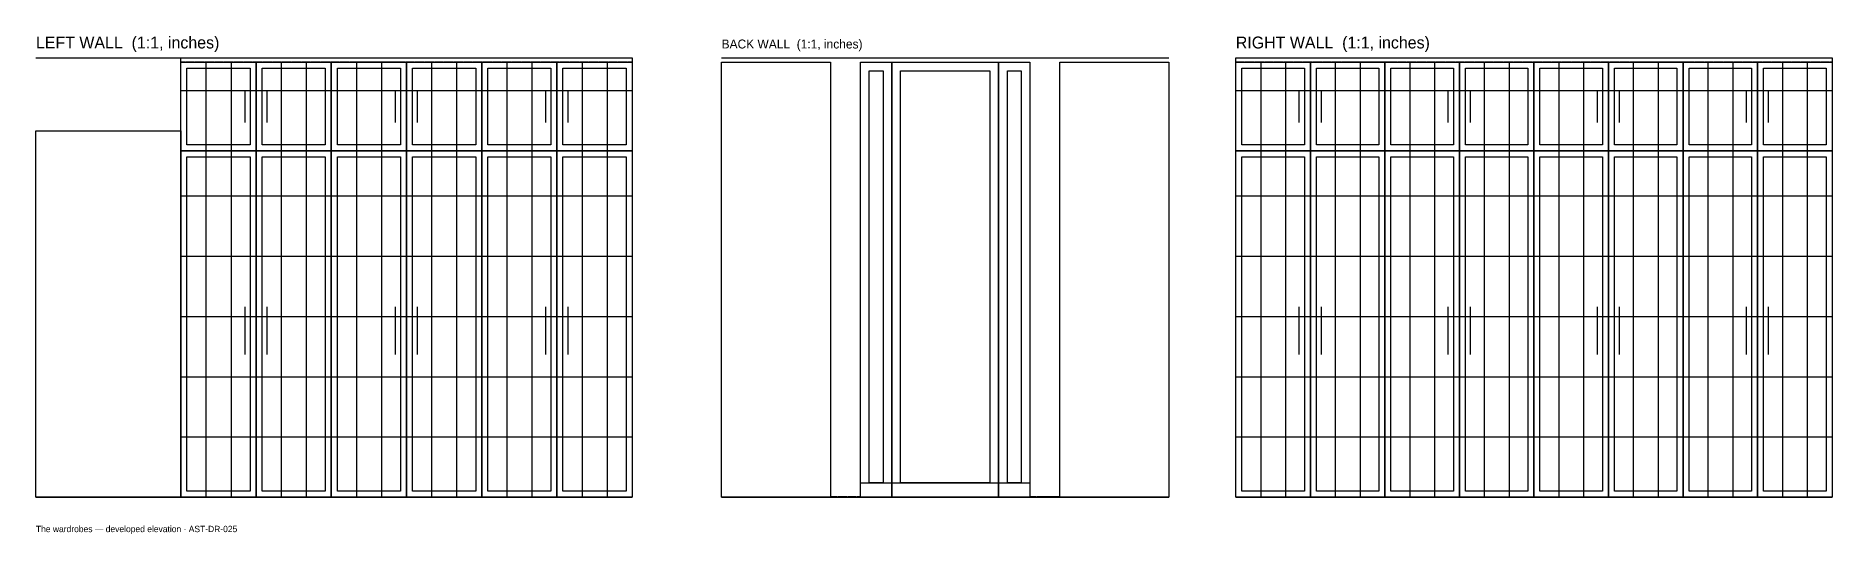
# Model space of a CAD drawing. Header units: inches. Extents: x 0 to 446, y -9 to 114.
import ezdxf

# ---------------------------------------------------------------- set-up
doc = ezdxf.new("R2010")
doc.units = ezdxf.units.IN
doc.header["$MEASUREMENT"] = 0
doc.linetypes.add('DASHED', pattern=[0.6, 0.5, -0.1])
for name, color, linetype in [('Back wall', 7, 'Continuous'), ('Left wall', 7, 'Continuous'), ('Right wall', 7, 'Continuous')]:
    doc.layers.add(name, color=color, linetype=linetype)

msp = doc.modelspace()

# ---------------------------------------------------------------- linework, layer by layer
at = {"layer": 'Back wall'}
for p, q in [((170.19, 109.02), (281.18, 109.02)), ((170.19, 0), (281.18, 0))]:
    msp.add_line(p, q, dxfattribs=at)
at = {"layer": 'Back wall', "linetype": 'DASHED'}
for p, q in [((197.2, 0.16), (204.68, 0.16)), ((246.69, 0.16), (254.17, 0.16))]:
    msp.add_line(p, q, dxfattribs=at)
at = {"layer": 'Back wall'}
for points in [[(170.19, 107.99), (197.2, 107.99), (197.2, 0), (170.19, 0), (170.19, 107.99)], [(204.68, 107.99), (212.42, 107.99), (212.42, 0), (204.68, 0), (204.68, 107.99)], [(212.42, 107.99), (238.95, 107.99), (238.95, 0), (212.42, 0), (212.42, 107.99)], [(238.95, 107.99), (246.69, 107.99), (246.69, 0), (238.95, 0), (238.95, 107.99)], [(254.17, 107.99), (281.18, 107.99), (281.18, 0), (254.17, 0), (254.17, 107.99)], [(206.84, 105.83), (210.25, 105.83), (210.25, 3.54), (206.84, 3.54), (206.84, 105.83)], [(214.58, 105.83), (236.79, 105.83), (236.79, 3.54), (214.58, 3.54), (214.58, 105.83)], [(241.12, 105.83), (244.52, 105.83), (244.52, 3.54), (241.12, 3.54), (241.12, 105.83)], [(204.68, 3.54), (246.69, 3.54), (246.69, 0), (204.68, 0), (204.68, 3.54)]]:
    msp.add_lwpolyline(points, dxfattribs=at)
at = {"layer": 'Left wall'}
for p, q in [((0, 109.02), (147.99, 109.02)), ((42.21, 107.99), (42.21, 85.94)), ((48.43, 107.99), (48.43, 85.94)), ((60.87, 107.99), (60.87, 85.94)), ((67.1, 107.99), (67.1, 85.94)), ((79.54, 107.99), (79.54, 85.94)), ((85.77, 107.99), (85.77, 85.94)), ((98.21, 107.99), (98.21, 85.94)), ((104.43, 107.99), (104.43, 85.94)), ((116.88, 107.99), (116.88, 85.94)), ((123.1, 107.99), (123.1, 85.94)), ((135.55, 107.99), (135.55, 85.94)), ((141.77, 107.99), (141.77, 85.94)), ((35.98, 100.91), (54.65, 100.91)), ((51.9, 93.03), (51.9, 100.91)), ((54.65, 100.91), (73.32, 100.91)), ((57.41, 93.03), (57.41, 100.91)), ((73.32, 100.91), (91.99, 100.91)), ((89.23, 93.03), (89.23, 100.91)), ((91.99, 100.91), (110.66, 100.91)), ((94.74, 93.03), (94.74, 100.91)), ((110.66, 100.91), (129.32, 100.91)), ((126.57, 93.03), (126.57, 100.91)), ((129.32, 100.91), (147.99, 100.91)), ((132.08, 93.03), (132.08, 100.91)), ((42.21, 85.94), (42.21, 0)), ((48.43, 85.94), (48.43, 0)), ((60.87, 85.94), (60.87, 0)), ((67.1, 85.94), (67.1, 0)), ((79.54, 85.94), (79.54, 0)), ((85.77, 85.94), (85.77, 0)), ((98.21, 85.94), (98.21, 0)), ((104.43, 85.94), (104.43, 0)), ((116.88, 85.94), (116.88, 0)), ((123.1, 85.94), (123.1, 0)), ((135.55, 85.94), (135.55, 0)), ((141.77, 85.94), (141.77, 0)), ((35.98, 74.8), (54.65, 74.8)), ((54.65, 74.8), (73.32, 74.8)), ((73.32, 74.8), (91.99, 74.8)), ((91.99, 74.8), (110.66, 74.8)), ((110.66, 74.8), (129.32, 74.8)), ((129.32, 74.8), (147.99, 74.8)), ((35.98, 59.84), (54.65, 59.84)), ((54.65, 59.84), (73.32, 59.84)), ((73.32, 59.84), (91.99, 59.84)), ((91.99, 59.84), (110.66, 59.84)), ((110.66, 59.84), (129.32, 59.84)), ((129.32, 59.84), (147.99, 59.84)), ((35.98, 44.88), (54.65, 44.88)), ((51.9, 35.43), (51.9, 47.24)), ((54.65, 44.88), (73.32, 44.88)), ((57.41, 35.43), (57.41, 47.24)), ((73.32, 44.88), (91.99, 44.88)), ((89.23, 35.43), (89.23, 47.24)), ((91.99, 44.88), (110.66, 44.88)), ((94.74, 35.43), (94.74, 47.24)), ((110.66, 44.88), (129.32, 44.88)), ((126.57, 35.43), (126.57, 47.24)), ((129.32, 44.88), (147.99, 44.88)), ((132.08, 35.43), (132.08, 47.24)), ((35.98, 29.92), (54.65, 29.92)), ((54.65, 29.92), (73.32, 29.92)), ((73.32, 29.92), (91.99, 29.92)), ((91.99, 29.92), (110.66, 29.92)), ((110.66, 29.92), (129.32, 29.92)), ((129.32, 29.92), (147.99, 29.92)), ((35.98, 14.96), (54.65, 14.96)), ((54.65, 14.96), (73.32, 14.96)), ((73.32, 14.96), (91.99, 14.96)), ((91.99, 14.96), (110.66, 14.96)), ((110.66, 14.96), (129.32, 14.96)), ((129.32, 14.96), (147.99, 14.96)), ((0, 0), (147.99, 0))]:
    msp.add_line(p, q, dxfattribs=at)
at = {"layer": 'Left wall', "linetype": 'DASHED'}
msp.add_lwpolyline([(35.98, 109.02), (147.99, 109.02), (147.99, 107.99), (35.98, 107.99), (35.98, 109.02)], dxfattribs=at)
at = {"layer": 'Left wall'}
for points in [[(35.98, 107.99), (54.65, 107.99), (54.65, 85.94), (35.98, 85.94), (35.98, 107.99)], [(54.65, 107.99), (73.32, 107.99), (73.32, 85.94), (54.65, 85.94), (54.65, 107.99)], [(73.32, 107.99), (91.99, 107.99), (91.99, 85.94), (73.32, 85.94), (73.32, 107.99)], [(91.99, 107.99), (110.66, 107.99), (110.66, 85.94), (91.99, 85.94), (91.99, 107.99)], [(110.66, 107.99), (129.32, 107.99), (129.32, 85.94), (110.66, 85.94), (110.66, 107.99)], [(129.32, 107.99), (147.99, 107.99), (147.99, 85.94), (129.32, 85.94), (129.32, 107.99)], [(37.48, 106.5), (53.16, 106.5), (53.16, 87.44), (37.48, 87.44), (37.48, 106.5)], [(56.15, 106.5), (71.82, 106.5), (71.82, 87.44), (56.15, 87.44), (56.15, 106.5)], [(74.82, 106.5), (90.49, 106.5), (90.49, 87.44), (74.82, 87.44), (74.82, 106.5)], [(93.48, 106.5), (109.16, 106.5), (109.16, 87.44), (93.48, 87.44), (93.48, 106.5)], [(112.15, 106.5), (127.83, 106.5), (127.83, 87.44), (112.15, 87.44), (112.15, 106.5)], [(130.82, 106.5), (146.5, 106.5), (146.5, 87.44), (130.82, 87.44), (130.82, 106.5)], [(0, 90.98), (35.98, 90.98), (35.98, 0), (0, 0), (0, 90.98)], [(35.98, 85.94), (54.65, 85.94), (54.65, 0), (35.98, 0), (35.98, 85.94)], [(54.65, 85.94), (73.32, 85.94), (73.32, 0), (54.65, 0), (54.65, 85.94)], [(73.32, 85.94), (91.99, 85.94), (91.99, 0), (73.32, 0), (73.32, 85.94)], [(91.99, 85.94), (110.66, 85.94), (110.66, 0), (91.99, 0), (91.99, 85.94)], [(110.66, 85.94), (129.32, 85.94), (129.32, 0), (110.66, 0), (110.66, 85.94)], [(129.32, 85.94), (147.99, 85.94), (147.99, 0), (129.32, 0), (129.32, 85.94)], [(37.48, 84.45), (53.16, 84.45), (53.16, 1.5), (37.48, 1.5), (37.48, 84.45)], [(56.15, 84.45), (71.82, 84.45), (71.82, 1.5), (56.15, 1.5), (56.15, 84.45)], [(74.82, 84.45), (90.49, 84.45), (90.49, 1.5), (74.82, 1.5), (74.82, 84.45)], [(93.48, 84.45), (109.16, 84.45), (109.16, 1.5), (93.48, 1.5), (93.48, 84.45)], [(112.15, 84.45), (127.83, 84.45), (127.83, 1.5), (112.15, 1.5), (112.15, 84.45)], [(130.82, 84.45), (146.5, 84.45), (146.5, 1.5), (130.82, 1.5), (130.82, 84.45)]]:
    msp.add_lwpolyline(points, dxfattribs=at)
at = {"layer": 'Right wall'}
for p, q in [((297.82, 109.02), (445.81, 109.02)), ((303.99, 107.99), (303.99, 85.94)), ((310.16, 107.99), (310.16, 85.94)), ((322.49, 107.99), (322.49, 85.94)), ((328.65, 107.99), (328.65, 85.94)), ((340.99, 107.99), (340.99, 85.94)), ((347.15, 107.99), (347.15, 85.94)), ((359.49, 107.99), (359.49, 85.94)), ((365.65, 107.99), (365.65, 85.94)), ((377.99, 107.99), (377.99, 85.94)), ((384.15, 107.99), (384.15, 85.94)), ((396.48, 107.99), (396.48, 85.94)), ((402.65, 107.99), (402.65, 85.94)), ((414.98, 107.99), (414.98, 85.94)), ((421.15, 107.99), (421.15, 85.94)), ((433.48, 107.99), (433.48, 85.94)), ((439.65, 107.99), (439.65, 85.94)), ((297.82, 100.91), (316.32, 100.91)), ((313.57, 93.03), (313.57, 100.91)), ((316.32, 100.91), (334.82, 100.91)), ((319.08, 93.03), (319.08, 100.91)), ((334.82, 100.91), (353.32, 100.91)), ((350.56, 93.03), (350.56, 100.91)), ((353.32, 100.91), (371.82, 100.91)), ((356.08, 93.03), (356.08, 100.91)), ((371.82, 100.91), (390.32, 100.91)), ((387.56, 93.03), (387.56, 100.91)), ((390.32, 100.91), (408.82, 100.91)), ((393.07, 93.03), (393.07, 100.91)), ((408.82, 100.91), (427.32, 100.91)), ((424.56, 93.03), (424.56, 100.91)), ((427.32, 100.91), (445.81, 100.91)), ((430.07, 93.03), (430.07, 100.91)), ((303.99, 85.94), (303.99, 0)), ((310.16, 85.94), (310.16, 0)), ((322.49, 85.94), (322.49, 0)), ((328.65, 85.94), (328.65, 0)), ((340.99, 85.94), (340.99, 0)), ((347.15, 85.94), (347.15, 0)), ((359.49, 85.94), (359.49, 0)), ((365.65, 85.94), (365.65, 0)), ((377.99, 85.94), (377.99, 0)), ((384.15, 85.94), (384.15, 0)), ((396.48, 85.94), (396.48, 0)), ((402.65, 85.94), (402.65, 0)), ((414.98, 85.94), (414.98, 0)), ((421.15, 85.94), (421.15, 0)), ((433.48, 85.94), (433.48, 0)), ((439.65, 85.94), (439.65, 0)), ((297.82, 74.8), (316.32, 74.8)), ((316.32, 74.8), (334.82, 74.8)), ((334.82, 74.8), (353.32, 74.8)), ((353.32, 74.8), (371.82, 74.8)), ((371.82, 74.8), (390.32, 74.8)), ((390.32, 74.8), (408.82, 74.8)), ((408.82, 74.8), (427.32, 74.8)), ((427.32, 74.8), (445.81, 74.8)), ((297.82, 59.84), (316.32, 59.84)), ((316.32, 59.84), (334.82, 59.84)), ((334.82, 59.84), (353.32, 59.84)), ((353.32, 59.84), (371.82, 59.84)), ((371.82, 59.84), (390.32, 59.84)), ((390.32, 59.84), (408.82, 59.84)), ((408.82, 59.84), (427.32, 59.84)), ((427.32, 59.84), (445.81, 59.84)), ((297.82, 44.88), (316.32, 44.88)), ((313.57, 35.43), (313.57, 47.24)), ((316.32, 44.88), (334.82, 44.88)), ((319.08, 35.43), (319.08, 47.24)), ((334.82, 44.88), (353.32, 44.88)), ((350.56, 35.43), (350.56, 47.24)), ((353.32, 44.88), (371.82, 44.88)), ((356.08, 35.43), (356.08, 47.24)), ((371.82, 44.88), (390.32, 44.88)), ((387.56, 35.43), (387.56, 47.24)), ((390.32, 44.88), (408.82, 44.88)), ((393.07, 35.43), (393.07, 47.24)), ((408.82, 44.88), (427.32, 44.88)), ((424.56, 35.43), (424.56, 47.24)), ((427.32, 44.88), (445.81, 44.88)), ((430.07, 35.43), (430.07, 47.24)), ((297.82, 29.92), (316.32, 29.92)), ((316.32, 29.92), (334.82, 29.92)), ((334.82, 29.92), (353.32, 29.92)), ((353.32, 29.92), (371.82, 29.92)), ((371.82, 29.92), (390.32, 29.92)), ((390.32, 29.92), (408.82, 29.92)), ((408.82, 29.92), (427.32, 29.92)), ((427.32, 29.92), (445.81, 29.92)), ((297.82, 14.96), (316.32, 14.96)), ((316.32, 14.96), (334.82, 14.96)), ((334.82, 14.96), (353.32, 14.96)), ((353.32, 14.96), (371.82, 14.96)), ((371.82, 14.96), (390.32, 14.96)), ((390.32, 14.96), (408.82, 14.96)), ((408.82, 14.96), (427.32, 14.96)), ((427.32, 14.96), (445.81, 14.96)), ((297.82, 0), (445.81, 0))]:
    msp.add_line(p, q, dxfattribs=at)
at = {"layer": 'Right wall', "linetype": 'DASHED'}
msp.add_lwpolyline([(297.82, 109.02), (445.81, 109.02), (445.81, 107.99), (297.82, 107.99), (297.82, 109.02)], dxfattribs=at)
at = {"layer": 'Right wall'}
for points in [[(297.82, 107.99), (316.32, 107.99), (316.32, 85.94), (297.82, 85.94), (297.82, 107.99)], [(316.32, 107.99), (334.82, 107.99), (334.82, 85.94), (316.32, 85.94), (316.32, 107.99)], [(334.82, 107.99), (353.32, 107.99), (353.32, 85.94), (334.82, 85.94), (334.82, 107.99)], [(353.32, 107.99), (371.82, 107.99), (371.82, 85.94), (353.32, 85.94), (353.32, 107.99)], [(371.82, 107.99), (390.32, 107.99), (390.32, 85.94), (371.82, 85.94), (371.82, 107.99)], [(390.32, 107.99), (408.82, 107.99), (408.82, 85.94), (390.32, 85.94), (390.32, 107.99)], [(408.82, 107.99), (427.32, 107.99), (427.32, 85.94), (408.82, 85.94), (408.82, 107.99)], [(427.32, 107.99), (445.82, 107.99), (445.82, 85.94), (427.32, 85.94), (427.32, 107.99)], [(299.32, 106.5), (314.83, 106.5), (314.83, 87.44), (299.32, 87.44), (299.32, 106.5)], [(317.82, 106.5), (333.33, 106.5), (333.33, 87.44), (317.82, 87.44), (317.82, 106.5)], [(336.32, 106.5), (351.82, 106.5), (351.82, 87.44), (336.32, 87.44), (336.32, 106.5)], [(354.82, 106.5), (370.32, 106.5), (370.32, 87.44), (354.82, 87.44), (354.82, 106.5)], [(373.31, 106.5), (388.82, 106.5), (388.82, 87.44), (373.31, 87.44), (373.31, 106.5)], [(391.81, 106.5), (407.32, 106.5), (407.32, 87.44), (391.81, 87.44), (391.81, 106.5)], [(410.31, 106.5), (425.82, 106.5), (425.82, 87.44), (410.31, 87.44), (410.31, 106.5)], [(428.81, 106.5), (444.32, 106.5), (444.32, 87.44), (428.81, 87.44), (428.81, 106.5)], [(297.82, 85.94), (316.32, 85.94), (316.32, 0), (297.82, 0), (297.82, 85.94)], [(316.32, 85.94), (334.82, 85.94), (334.82, 0), (316.32, 0), (316.32, 85.94)], [(334.82, 85.94), (353.32, 85.94), (353.32, 0), (334.82, 0), (334.82, 85.94)], [(353.32, 85.94), (371.82, 85.94), (371.82, 0), (353.32, 0), (353.32, 85.94)], [(371.82, 85.94), (390.32, 85.94), (390.32, 0), (371.82, 0), (371.82, 85.94)], [(390.32, 85.94), (408.82, 85.94), (408.82, 0), (390.32, 0), (390.32, 85.94)], [(408.82, 85.94), (427.32, 85.94), (427.32, 0), (408.82, 0), (408.82, 85.94)], [(427.32, 85.94), (445.82, 85.94), (445.82, 0), (427.32, 0), (427.32, 85.94)], [(299.32, 84.45), (314.83, 84.45), (314.83, 1.5), (299.32, 1.5), (299.32, 84.45)], [(317.82, 84.45), (333.33, 84.45), (333.33, 1.5), (317.82, 1.5), (317.82, 84.45)], [(336.32, 84.45), (351.82, 84.45), (351.82, 1.5), (336.32, 1.5), (336.32, 84.45)], [(354.82, 84.45), (370.32, 84.45), (370.32, 1.5), (354.82, 1.5), (354.82, 84.45)], [(373.31, 84.45), (388.82, 84.45), (388.82, 1.5), (373.31, 1.5), (373.31, 84.45)], [(391.81, 84.45), (407.32, 84.45), (407.32, 1.5), (391.81, 1.5), (391.81, 84.45)], [(410.31, 84.45), (425.82, 84.45), (425.82, 1.5), (410.31, 1.5), (410.31, 84.45)], [(428.81, 84.45), (444.32, 84.45), (444.32, 1.5), (428.81, 1.5), (428.81, 84.45)]]:
    msp.add_lwpolyline(points, dxfattribs=at)

# ---------------------------------------------------------------- texts
at = {"layer": 'LABELS'}
for s, height, p in [('LEFT WALL  (1:1, inches)', 2.9598, (0, 111.38)), ('BACK WALL  (1:1, inches)', 2.2197, (170.19, 111.38)), ('RIGHT WALL  (1:1, inches)', 2.9599, (297.82, 111.38)), ('The wardrobes — developed elevation · AST-DR-025', 1.5748, (0, -8.66))]:
    msp.add_text(s, height=height, dxfattribs=at).set_placement(p)

doc.saveas('drawing.dxf')
